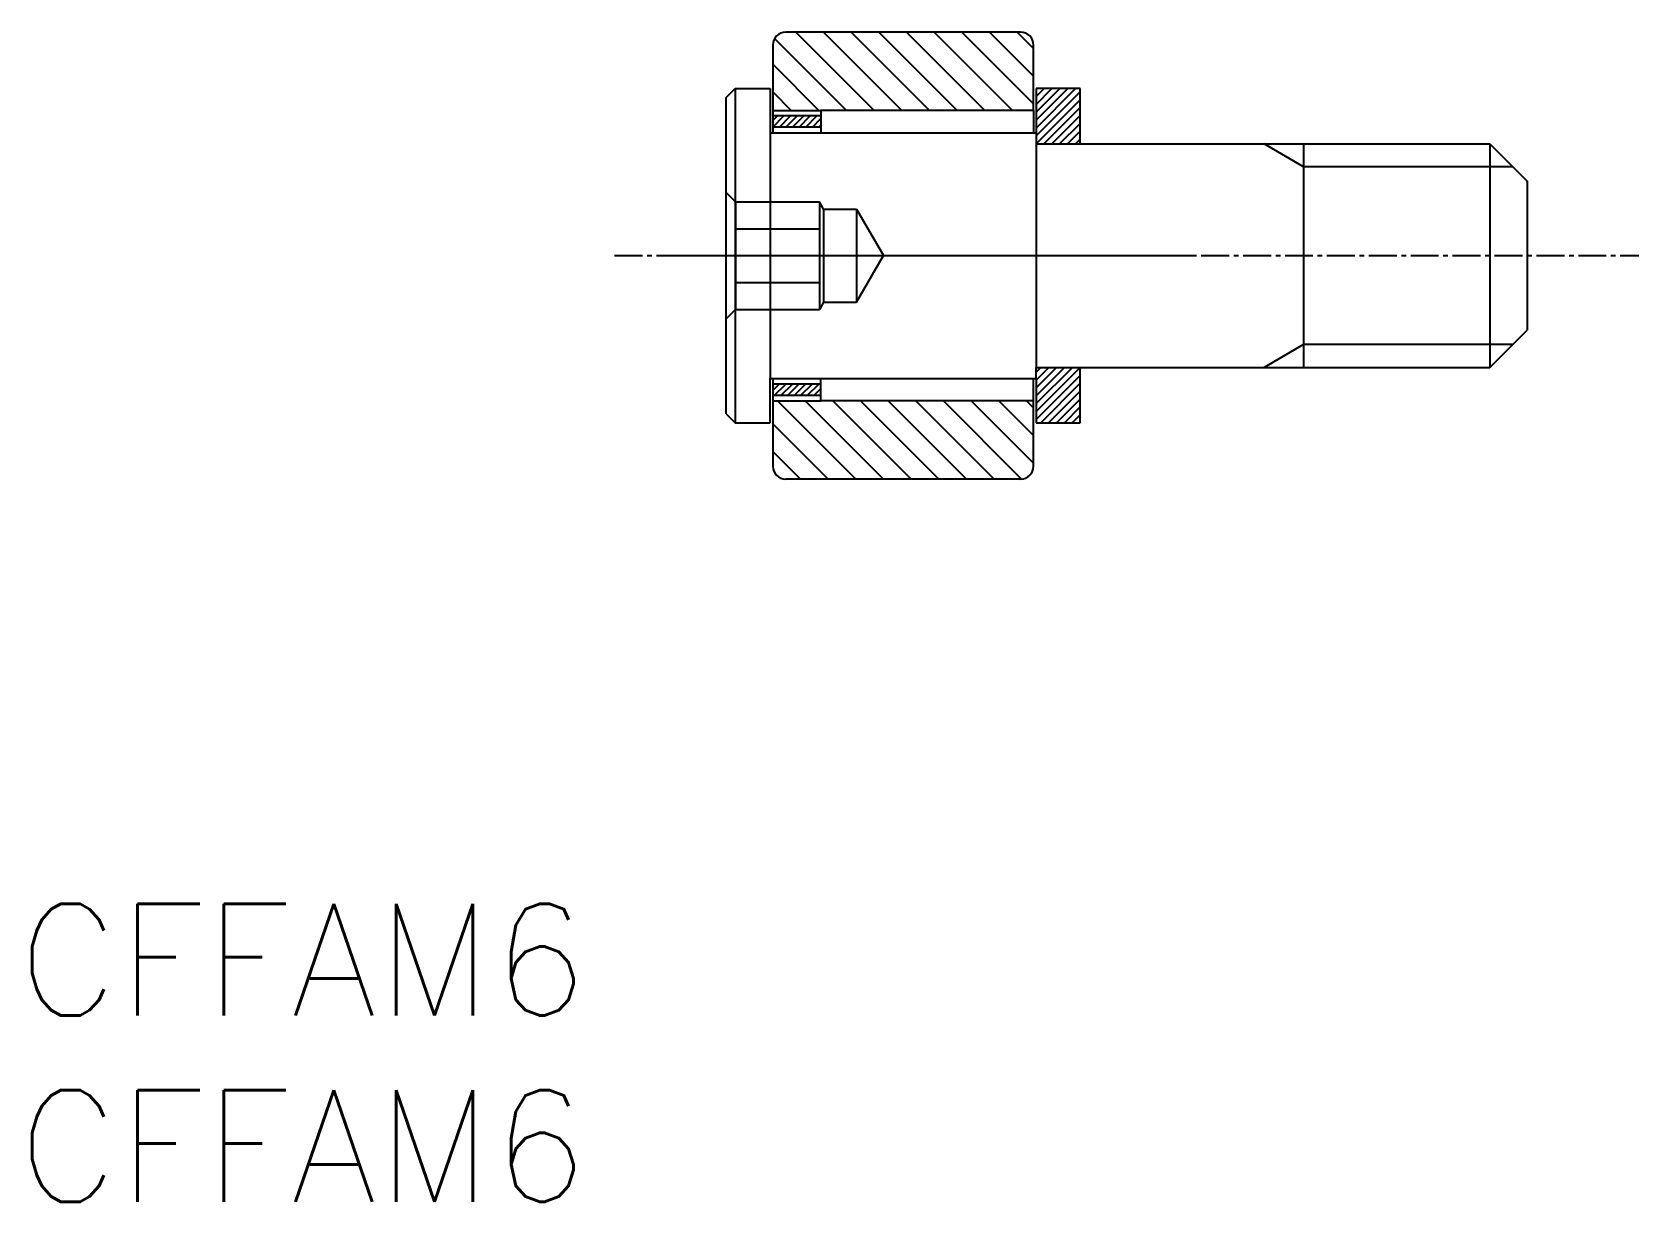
# Model space of a CAD drawing. Extents: x 45.2 to 88.3, y 37.3 to 68.7.
import ezdxf
from ezdxf.enums import TextEntityAlignment as Align

# ---------------------------------------------------------------- set-up
doc = ezdxf.new("R2010")
doc.units = 0
doc.linetypes.add('CENTER', pattern=[1.125, 0.75, -0.125, 0.125, -0.125])
doc.layers.get('0').update_dxf_attribs({"linetype": 'CONTINUOUS'})
doc.layers.add('CENTER', color=1, linetype='CENTER')
doc.styles.get("Standard").update_dxf_attribs({"font": 'txt.shx', "bigfont": 'extfont.shx'})

msp = doc.modelspace()

# ---------------------------------------------------------------- linework, layer by layer
at = {"color": 7, "linetype": 'CONTINUOUS'}
for p, q in [((71.701, 68.699), (65.401, 68.699)), ((65.672, 68.699), (67.772, 66.599)), ((66.415, 68.699), (68.515, 66.599)), ((67.157, 68.699), (69.257, 66.599)), ((67.9, 68.699), (70, 66.599)), ((68.642, 68.699), (70.742, 66.599)), ((69.385, 68.699), (71.485, 66.599)), ((70.127, 68.699), (72.051, 66.775)), ((70.87, 68.699), (72.051, 67.518)), ((71.612, 68.699), (72.051, 68.26)), ((65.051, 68.349), (65.051, 66.449)), ((65.1, 68.528), (67.03, 66.599)), ((72.051, 66.599), (72.051, 68.349)), ((65.051, 67.836), (66.287, 66.599)), ((63.801, 66.948), (64.037, 67.184)), ((63.801, 58.45), (63.801, 66.948)), ((64.037, 67.184), (64.981, 67.184)), ((64.037, 67.184), (64.037, 58.214)), ((64.981, 67.184), (64.981, 65.999)), ((65.051, 67.093), (65.545, 66.599)), ((72.121, 67.182), (72.122, 67.184)), ((72.121, 66.971), (72.334, 67.184)), ((72.121, 66.759), (72.545, 67.184)), ((72.121, 66.548), (72.756, 67.184)), ((72.121, 66.336), (72.968, 67.184)), ((72.121, 66.125), (73.179, 67.184)), ((73.301, 67.184), (72.121, 67.184)), ((72.121, 67.184), (72.121, 65.999)), ((72.121, 65.914), (73.301, 67.094)), ((72.121, 65.702), (73.301, 66.882)), ((73.301, 65.699), (73.301, 67.184)), ((65.051, 66.599), (66.339, 66.599)), ((65.051, 66.325), (65.174, 66.449)), ((65.051, 66.149), (65.351, 66.449)), ((66.339, 66.449), (65.051, 66.449)), ((65.051, 66.449), (65.051, 65.999)), ((65.228, 66.149), (65.528, 66.449)), ((65.404, 66.149), (65.704, 66.449)), ((65.581, 66.149), (65.881, 66.449)), ((65.758, 66.149), (66.058, 66.449)), ((65.935, 66.149), (66.235, 66.449)), ((72.051, 66.599), (66.339, 66.599)), ((66.339, 66.599), (66.339, 65.999)), ((72.051, 66.599), (72.051, 65.999)), ((72.329, 65.699), (73.301, 66.671)), ((72.54, 65.699), (73.301, 66.459)), ((64.981, 65.999), (72.121, 65.999)), ((64.981, 65.999), (64.981, 59.399)), ((66.339, 66.149), (65.051, 66.149)), ((66.112, 66.149), (66.339, 66.376)), ((66.288, 66.149), (66.339, 66.199)), ((72.121, 65.999), (72.121, 65.699)), ((72.751, 65.699), (73.301, 66.248)), ((72.963, 65.699), (73.301, 66.036)), ((72.121, 65.699), (84.301, 65.699)), ((72.121, 65.699), (72.121, 59.699)), ((73.174, 65.699), (73.301, 65.825)), ((79.301, 65.085), (78.238, 65.699)), ((79.301, 65.699), (79.301, 59.699)), ((84.301, 65.699), (85.301, 64.699)), ((84.301, 65.699), (84.301, 59.699)), ((84.914, 65.085), (79.301, 65.085)), ((64.051, 64.142), (63.801, 64.392)), ((85.301, 64.699), (85.301, 60.699)), ((64.051, 64.142), (64.051, 61.255)), ((64.051, 64.142), (66.301, 64.142)), ((66.301, 64.142), (66.301, 61.255)), ((66.412, 63.949), (66.301, 64.142)), ((66.412, 63.949), (66.412, 61.449)), ((66.412, 63.949), (67.301, 63.949)), ((67.301, 63.949), (67.301, 61.449)), ((67.301, 63.949), (68.022, 62.699)), ((64.051, 63.42), (66.301, 63.42)), ((62.051, 62.699), (73.049, 62.699)), ((67.301, 61.449), (68.022, 62.699)), ((64.051, 61.977), (66.301, 61.977)), ((64.051, 61.255), (63.801, 61.005)), ((64.051, 61.255), (66.301, 61.255)), ((66.412, 61.449), (66.301, 61.255)), ((66.412, 61.449), (67.301, 61.449)), ((84.301, 59.699), (85.301, 60.699)), ((79.301, 60.312), (78.238, 59.699)), ((84.914, 60.312), (79.301, 60.312)), ((72.121, 59.571), (72.248, 59.699)), ((72.121, 59.359), (72.46, 59.699)), ((72.121, 59.148), (72.671, 59.699)), ((72.121, 58.937), (72.883, 59.699)), ((72.121, 58.725), (73.094, 59.699)), ((72.121, 59.399), (72.121, 59.699)), ((72.121, 59.699), (84.301, 59.699)), ((72.121, 58.514), (73.301, 59.694)), ((73.301, 58.214), (73.301, 59.699)), ((64.981, 58.214), (64.981, 59.399)), ((64.981, 59.399), (72.121, 59.399)), ((65.051, 59.399), (65.051, 58.949)), ((65.051, 59.077), (65.222, 59.249)), ((66.339, 59.249), (65.051, 59.249)), ((65.099, 58.949), (65.399, 59.249)), ((65.276, 58.949), (65.576, 59.249)), ((65.452, 58.949), (65.752, 59.249)), ((65.629, 58.949), (65.929, 59.249)), ((65.806, 58.949), (66.106, 59.249)), ((65.983, 58.949), (66.283, 59.249)), ((66.159, 58.949), (66.339, 59.128)), ((66.339, 58.799), (66.339, 59.399)), ((72.051, 58.799), (72.051, 59.399)), ((72.121, 58.302), (73.301, 59.482)), ((72.121, 59.399), (72.121, 58.214)), ((72.243, 58.214), (73.301, 59.271)), ((65.051, 58.949), (65.051, 57.049)), ((65.051, 58.949), (66.339, 58.949)), ((65.051, 58.799), (66.339, 58.799)), ((65.178, 58.799), (67.278, 56.699)), ((65.92, 58.799), (68.02, 56.699)), ((66.336, 58.949), (66.339, 58.951)), ((72.051, 58.799), (66.339, 58.799)), ((66.663, 58.799), (68.763, 56.699)), ((67.405, 58.799), (69.505, 56.699)), ((68.148, 58.799), (70.248, 56.699)), ((68.89, 58.799), (70.99, 56.699)), ((69.633, 58.799), (71.731, 56.7)), ((70.375, 58.799), (72.051, 57.123)), ((71.118, 58.799), (72.051, 57.866)), ((71.86, 58.799), (72.051, 58.608)), ((72.051, 57.049), (72.051, 58.799)), ((72.455, 58.214), (73.301, 59.059)), ((72.666, 58.214), (73.301, 58.848)), ((63.801, 58.45), (64.037, 58.214)), ((72.878, 58.214), (73.301, 58.637)), ((73.089, 58.214), (73.301, 58.425)), ((64.037, 58.214), (64.981, 58.214)), ((65.051, 58.184), (66.535, 56.699)), ((72.121, 58.214), (73.301, 58.214)), ((65.051, 57.441), (65.793, 56.699)), ((71.701, 56.699), (65.401, 56.699))]:
    msp.add_line(p, q, dxfattribs=at)
for centre, start, end in [((65.401, 68.349), 90, 180), ((71.701, 68.349), 0, 90), ((65.401, 57.049), 180, 270), ((71.701, 57.049), 270, 0)]:
    msp.add_arc(centre, 0.35, start, end, dxfattribs=at)
at = {"layer": 'CENTER', "color": 1, "linetype": 'CENTER'}
for p, q in [((60.801, 62.699), (88.301, 62.699)), ((62.051, 62.699), (75.051, 62.699)), ((69.121, 62.699), (76.301, 62.699))]:
    msp.add_line(p, q, dxfattribs=at)

# ---------------------------------------------------------------- texts
at = {"color": 7, "linetype": 'CONTINUOUS'}
for p in [(44.782, 43.795), (44.782, 38.795)]:
    msp.add_text('CFFAM6', height=3, dxfattribs=at).set_placement(p, align=Align.MIDDLE_LEFT)

doc.saveas('drawing.dxf')
